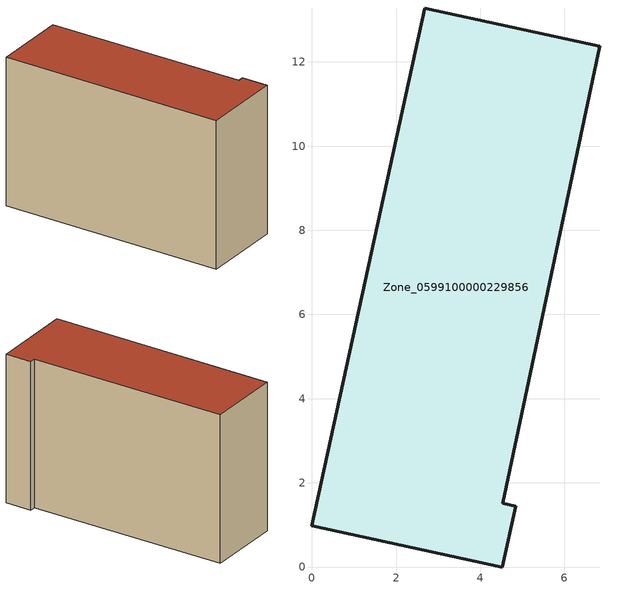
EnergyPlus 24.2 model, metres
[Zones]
Zone_0599100000229856
 floor ground (C_G): 0,0.98 2.69,13.28 6.84,12.38 4.53,1.51 4.84,1.45 4.52,0 z0
 wall outside (C_F): 2.69,13.28 0,0.98 4.52,0 4.84,1.45 4.53,1.51 6.84,12.38 2.69,13.28 z0:8.36
 roof outside (C_R): 0,0.98 4.52,0 4.84,1.45 4.53,1.51 6.84,12.38 2.69,13.28 z8.36
[BUILDING]
Pand.0599100000229856: North Axis=0; Terrain=City; Loads Convergence Tolerance Value=0.04; Temperature Convergence Tolerance Value=0.4; Solar Distribution=FullExterior; Maximum Number of Warmup Days=25; Minimum Number of Warmup Days=1
[Site:Location]
Rotterdam.The.Hague.AP_ZH_NLD Design_Conditions: Latitude=51.96; Longitude=4.45; Time Zone=1; Elevation=-4.5
[SITE:GROUNDTEMPERATURE:BUILDINGSURFACE]
18, 18, 18, 18, 18, 18, 18, 18, 18, 18, 18, 18
[MATERIAL] Thermal Absorptance=0.9; Solar Absorptance=0.7; Visible Absorptance=0.7
Name | Roughness | Thickness | Conductivity | Density | Specific Heat
G.TI.1975-1991 | MediumSmooth | 0.15 | 0.288461 | 540 | 1210
F.TI.1975-1991 | Rough | 0.3 | 0.230769 | 1920 | 840
R.TI.1975-1991 | MediumRough | 0.2 | 0.153846 | 1500 | 1000
[CONSTRUCTION]
C_G: G.TI.1975-1991
C_F: F.TI.1975-1991
C_R: R.TI.1975-1991
[ZONE]
Zone_0599100000229856: Type=1; Multiplier=1; Ceiling Height=Autocalculate; Volume=Autocalculate; Floor Area=autocalculate; Part of Total Floor Area=Yes
[ZONEINFILTRATION:DESIGNFLOWRATE]
Infil_Zone_0599100000229856: Zone or ZoneList or Space or SpaceList=Zone_0599100000229856; Schedule=AlwaysOn; Design Flow Rate Calculation Method=Flow/Area; Flow Rate per Floor Area=0.003; Constant Term Coefficient=1; Temperature Term Coefficient=0; Velocity Term Coefficient=0; Velocity Squared Term Coefficient=0
[HVACTEMPLATE:ZONE:IDEALLOADSAIRSYSTEM]
Zone_0599100000229856: Maximum Heating Supply Air Temperature=50; Minimum Cooling Supply Air Temperature=13; Maximum Heating Supply Air Humidity Ratio=0.0156; Minimum Cooling Supply Air Humidity Ratio=0.0077; Heating Limit=NoLimit; Cooling Limit=NoLimit; Dehumidification Control Type=ConstantSensibleHeatRatio; Cooling Sensible Heat Ratio=0.7; Dehumidification Setpoint=60; Humidification Control Type=None; Humidification Setpoint=30; Outdoor Air Method=None; Outdoor Air Flow Rate per Person=0.00944; Outdoor Air Flow Rate per Zone Floor Area=0; Outdoor Air Flow Rate per Zone=0; Demand Controlled Ventilation Type=None; Outdoor Air Economizer Type=NoEconomizer; Heat Recovery Type=None; Sensible Heat Recovery Effectiveness=0.7; Latent Heat Recovery Effectiveness=0.65
[ZONECONTROL:THERMOSTAT]
ThermostatControl_Zone_0599100000229856: Zone or ZoneList=Zone_0599100000229856; Control Type Schedule=DualSetpointControlType; Control 1=Thermostat_Zone_0599100000229856; Temperature Difference Between Cutout And Setpoint=0
[THERMOSTATSETPOINT:DUALSETPOINT]
Thermostat_Zone_0599100000229856: Heating Setpoint Temperature Schedule=HeatingSetpoint_Zone_0599100000229856; Cooling Setpoint Temperature Schedule=CoolingSetpoint_Zone_0599100000229856
[SCHEDULE:COMPACT]
HeatingSetpoint_Zone_0599100000229856: Through: 12/31, For: AllDays, Until: 24:00, 21
CoolingSetpoint_Zone_0599100000229856: Through: 12/31, For: AllDays, Until: 24:00, 24
DualSetpointControlType: Through: 12/31, For: AllDays, Until: 24:00, 4
AlwaysOn: Through: 12/31, For: AllDays, Until: 24:00, 1
